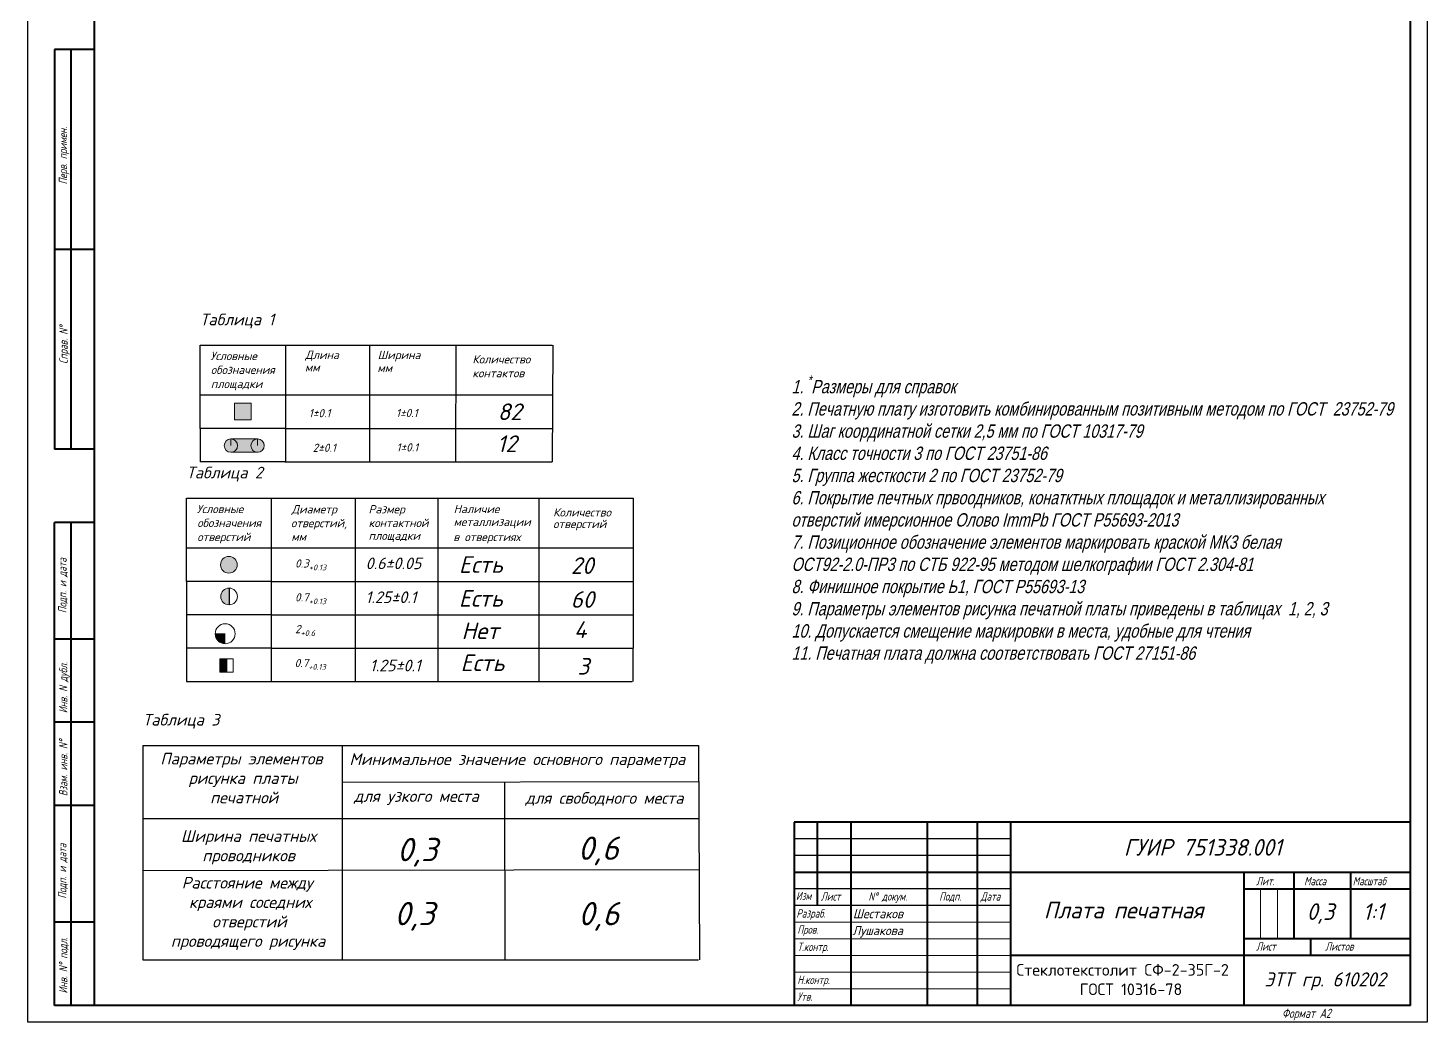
# Model space of a CAD drawing. Header units: millimetres. Extents: x 40 to 3761, y -469 to 920.
# Drawn here: x 1529.7 to 1949.7, y -400.8 to -102.3 of the extents above; entities that cross this region are included whole.
import ezdxf

# ---------------------------------------------------------------- set-up
doc = ezdxf.new("R2010")
doc.units = ezdxf.units.MM
for name, color, linetype in [('KONTUR', 7, 'Continuous'), ('MultiLayer', 9, 'Continuous'), ('PDF _Текст', 7, 'Continuous')]:
    doc.layers.add(name, color=color, linetype=linetype)
for name, color, linetype, lineweight in [('Основная', 7, 'Continuous', 40), ('текст', 7, 'Continuous', 30), ('Толстые', 7, 'Continuous', 30), ('тонкая', 7, 'Continuous', 20)]:
    doc.layers.add(name, color=color, linetype=linetype, lineweight=lineweight)
doc.styles.add('ESKD', font='standarteskd.shx', dxfattribs={"width": 0.8, "oblique": 15})
doc.styles.add('PDF ISOCPEUR Italic', font='isocpeui.ttf')
doc.styles.add('стиль1', font='romans.shx', dxfattribs={"width": 0.75, "oblique": 15, "height": 3.5})

msp = doc.modelspace()

# ---------------------------------------------------------------- hatches: boundary and pattern name
h = msp.add_hatch(color=256)
h.dxf.hatch_style = 1
h.paths.add_polyline_path([(1592.481, -263.505, 1), (1587.481, -263.505, 1)])
h.paths.add_polyline_path([(1590.043, -270.525, 0.4142136), (1587.543, -273.025, 0.4142136), (1590.043, -275.525)])
h = msp.add_hatch(color=256)
h.dxf.hatch_style = 1
h.paths.add_polyline_path([(1588.945, -284.061), (1585.845, -284.061, 0.4142136), (1588.945, -287.161)])
at = {"layer": 'PDF _Текст'}
h = msp.add_hatch(color=256, dxfattribs=at)
h.dxf.hatch_style = 1
h.paths.add_polyline_path([(1596.6, -227.733, -0.4142136), (1598.6, -225.733), (1597.6, -225.733), (1590.6, -225.733, -0.4142136), (1592.6, -227.733, -0.4063435), (1590.654, -229.733), (1598.546, -229.733, -0.4063435)])
h.paths.add_polyline_path([(1596.6, -227.733, 0.4063435), (1598.546, -229.733), (1598.654, -229.733, 0.4063435), (1600.6, -227.733, 1)])
h.paths.add_polyline_path([(1592.6, -227.733, 1), (1588.6, -227.733, 0.4063435), (1590.546, -229.733), (1590.654, -229.733, 0.4063435)])
h.paths.add_polyline_path([(1596.643, -214.957), (1592.643, -214.957), (1591.643, -214.957), (1591.643, -219.957), (1596.643, -219.957)])
h = msp.add_hatch(color=256, dxfattribs=at)
h.dxf.hatch_style = 1
h.paths.add_polyline_path([(1589.35, -295.706), (1589.35, -291.706), (1587.288, -291.706), (1587.288, -295.706)])

# ---------------------------------------------------------------- linework, layer by layer
for p, q in [((1590.043, -270.525), (1590.043, -275.525)), ((1577.267, -288.522), (1577.267, -298.522)), ((1602.696, -288.522), (1602.696, -298.522)), ((1627.898, -288.522), (1627.898, -298.522)), ((1652.678, -288.522), (1652.678, -298.522)), ((1683.008, -288.522), (1683.008, -298.522)), ((1711.318, -298.522), (1711.318, -288.522)), ((1577.267, -298.522), (1711.1, -298.522)), ((1824.681, -345.812), (1759.681, -345.812)), ((1824.681, -350.812), (1759.681, -350.812)), ((1824.681, -360.812), (1759.681, -360.812)), ((1824.681, -365.812), (1759.681, -365.812)), ((1894.681, -395.812), (1894.681, -395.812))]:
    msp.add_line(p, q)
at = {"layer": 'KONTUR'}
for p, q in [((1529.681, -400.812), (1529.681, 196.188)), ((1949.681, 196.188), (1949.681, -400.812)), ((1949.681, -400.812), (1529.681, -400.812))]:
    msp.add_line(p, q, dxfattribs=at)
at = {"layer": 'PDF _Текст'}
msp.add_line((1589.35, -295.706), (1589.35, -291.706), dxfattribs=at)
at = {"layer": 'Основная'}
for p, q in [((1549.681, -355.812), (1549.681, 191.188)), ((1944.681, -395.812), (1944.681, 191.188)), ((1537.681, -108.812), (1537.681, -228.812)), ((1549.681, -108.812), (1537.681, -108.812)), ((1542.681, -228.812), (1542.681, -108.812)), ((1549.681, -168.812), (1537.681, -168.812)), ((1549.681, -228.812), (1537.681, -228.812)), ((1537.681, -395.812), (1537.681, -250.812)), ((1549.681, -250.812), (1537.681, -250.812)), ((1542.681, -395.812), (1542.681, -250.812)), ((1549.681, -285.812), (1537.681, -285.812)), ((1549.681, -310.812), (1537.681, -310.812)), ((1549.681, -335.812), (1537.681, -335.812)), ((1759.681, -340.812), (1759.681, -395.812)), ((1944.681, -340.812), (1759.681, -340.812)), ((1766.681, -365.812), (1766.681, -340.812)), ((1776.681, -340.812), (1776.681, -395.812)), ((1799.681, -395.812), (1799.681, -340.812)), ((1814.681, -340.812), (1814.681, -395.812)), ((1824.681, -340.812), (1824.681, -395.812)), ((1549.681, -395.812), (1549.681, -355.812)), ((1759.681, -355.812), (1944.681, -355.812)), ((1894.681, -355.812), (1894.681, -395.812)), ((1909.681, -355.812), (1909.681, -375.812)), ((1926.681, -355.812), (1926.681, -375.812)), ((1894.681, -360.812), (1944.681, -360.812)), ((1549.681, -370.812), (1537.681, -370.812)), ((1944.681, -375.812), (1894.681, -375.812)), ((1914.681, -375.812), (1914.681, -380.812)), ((1944.681, -380.812), (1824.681, -380.812)), ((1944.681, -395.812), (1537.681, -395.812))]:
    msp.add_line(p, q, dxfattribs=at)
at = {"layer": 'Толстые', "color": 0}
for p, q in [((1581.35, -222.54), (1581.35, -197.549)), ((1581.35, -197.549), (1687.091, -197.549)), ((1606.991, -197.549), (1606.991, -232.549)), ((1632.185, -197.549), (1632.185, -232.549)), ((1658.175, -197.529), (1657.984, -232.549)), ((1687.282, -197.529), (1687.091, -232.549)), ((1687.091, -212.541), (1581.35, -212.541)), ((1581.35, -222.54), (1581.35, -232.549)), ((1606.991, -222.54), (1581.35, -222.54)), ((1606.779, -222.54), (1687.091, -222.54)), ((1606.779, -232.549), (1581.35, -232.549)), ((1606.779, -232.549), (1687.091, -232.549)), ((1577.267, -268.575), (1577.267, -243.513)), ((1577.267, -243.513), (1711.318, -243.513)), ((1602.696, -243.513), (1602.696, -278.513)), ((1627.898, -243.513), (1627.898, -278.513)), ((1652.678, -243.513), (1652.678, -278.513)), ((1683.008, -243.513), (1683.008, -278.513)), ((1711.318, -243.513), (1711.318, -268.919)), ((1602.696, -253.522), (1602.696, -288.522)), ((1627.898, -253.522), (1627.898, -288.522)), ((1652.678, -253.522), (1652.678, -288.522)), ((1683.008, -253.522), (1683.008, -288.522)), ((1711.318, -258.505), (1577.267, -258.505)), ((1602.696, -263.531), (1602.696, -288.522)), ((1627.898, -263.531), (1627.898, -288.522)), ((1652.678, -263.531), (1652.678, -288.522)), ((1683.008, -263.531), (1683.008, -288.522)), ((1577.267, -268.505), (1577.267, -278.513)), ((1602.696, -268.505), (1577.267, -268.505)), ((1602.696, -268.505), (1711.318, -268.505)), ((1711.318, -268.505), (1711.318, -278.513)), ((1602.696, -278.513), (1577.267, -278.513)), ((1577.267, -278.513), (1577.267, -288.522)), ((1602.696, -278.513), (1711.318, -278.513)), ((1711.318, -278.513), (1711.318, -288.522)), ((1602.696, -288.522), (1577.267, -288.522)), ((1602.696, -288.522), (1711.318, -288.522)), ((1564.129, -317.738), (1730.942, -317.738)), ((1564.129, -317.738), (1564.129, -382.151)), ((1624.03, -317.738), (1624.03, -382.151)), ((1730.942, -317.738), (1731.277, -382.151)), ((1624.03, -328.738), (1730.998, -328.573)), ((1672.718, -328.663), (1672.801, -382.151)), ((1564.129, -339.738), (1731.056, -339.738)), ((1564.129, -355.276), (1731.136, -354.965)), ((1564.129, -382.151), (1730.942, -382.151))]:
    msp.add_line(p, q, dxfattribs=at)
at = {"layer": 'тонкая'}
for p, q in [((1591.643, -214.957), (1592.643, -214.957)), ((1591.643, -219.957), (1591.643, -214.957)), ((1592.643, -214.957), (1596.643, -214.957)), ((1596.643, -214.957), (1596.643, -219.957)), ((1596.643, -219.957), (1591.643, -219.957)), ((1590.6, -227.733), (1590.6, -225.733)), ((1590.6, -225.733), (1597.6, -225.733)), ((1597.6, -225.733), (1598.6, -225.733)), ((1598.6, -225.733), (1598.6, -227.733)), ((1590.546, -229.733), (1598.546, -229.733)), ((1598.546, -229.733), (1598.754, -229.733)), ((1591.288, -291.706), (1587.288, -291.706)), ((1587.288, -291.706), (1587.288, -295.706)), ((1591.288, -295.706), (1591.288, -291.706)), ((1587.288, -295.706), (1591.288, -295.706)), ((1899.669, -361.02), (1899.669, -375.812)), ((1904.747, -361.02), (1904.747, -375.812)), ((1759.681, -370.812), (1824.681, -370.812)), ((1824.681, -375.812), (1759.681, -375.812)), ((1824.681, -380.812), (1759.681, -380.812))]:
    msp.add_line(p, q, dxfattribs=at)
for points in [[(1759.681, -385.812), (1824.681, -385.812)], [(1759.681, -390.812), (1824.681, -390.812)]]:
    msp.add_lwpolyline(points, dxfattribs=at)
for centre, radius in [((1590.6, -227.733), 2), ((1598.6, -227.733), 2), ((1589.981, -263.505), 2.5), ((1590.043, -273.025), 2.5), ((1588.882, -284.212), 3)]:
    msp.add_circle(centre, radius, dxfattribs=at)

# ---------------------------------------------------------------- texts
at = {"attachment_point": 1}
for s, width, heights, insert, char_height in [('{\\fGOST type B|b0|i1|c204|p2;ГУИР 751338.001}', 68.69002, [0], (1858.68, -345.856), 5), ('{\\fGOST type B|b0|i1|c204|p2;Плата печатная}', 68.69002, [0], (1834.648, -364.691), 5), ('{\\fGOST type B|b0|i1|c204|p2;0,3}', 14.92518, [0], (1913.583, -365.163), 5), ('{\\fGOST type B|b0|i1|c0|p2;1:1}', 14.92518, [0], (1930.417, -365.144), 5), ('{\\fGOST type B|b0|i1|c204|p2;Шестаков}', 68.69002, [0], (1777.337, -366.897), 2.75365), ('{\\fGOST type B|b0|i1|c204|p2;Лушакова}', 68.69002, [0], (1777.162, -371.967), 2.75365), ('{\\fGOST type B|b0|i1|c204|p2;ЭТТ гр. 610202}', 52.85516, [6.5], (1900.849, -385.896), 4.23984)]:
    msp.add_mtext_dynamic_manual_height_columns(s, width=width, gutter_width=50, heights=heights, dxfattribs=dict(at, insert=insert, char_height=char_height))
at = {"color": 0, "lineweight": 20, "insert": (1821.457, -383.395), "char_height": 3.5, "width": 76.0381, "attachment_point": 1}
msp.add_mtext('\\pi4.94405;{\\fISOCPEUR|b0|i0|c204|p34;Стеклотекстолит СФ-2-35Г-2\\P\\pi21.74405; ГОСТ 10316-78}', dxfattribs=at)
at = {"layer": 'MultiLayer', "color": 0, "lineweight": -2, "insert": (1758.894, -206.658), "char_height": 4, "attachment_point": 1, "style": 'ESKD'}
msp.add_mtext_dynamic_manual_height_columns('\\A1;1. {\\H0.7x;\\S*^ ;}Размеры для справок\\P2. Печатную плату изготовить комбинированным позитивным методом по ГОСТ  23752-79\\P3. Шаг координатной сетки 2,5 мм по ГОСТ 10317-79\\P4. Класс точности 3 по ГОСТ 23751-86\\P5. Группа жесткости 2 по ГОСТ 23752-79{\\A0; \\P6. Покрытие печтных првоодников, конатктных площадок и металлизированных отверстий имерсионное Олово ImmPb ГОСТ Р55693-2013\\P7. Позиционное обозначение элементов маркировать краской МК3 белая ОСТ92-2.0-ПР3 по СТБ 922-95 методом шелкографии ГОСТ 2.304-81\\P8. Финишное покрытие Ь1, ГОСТ Р55693-13\\P9. Параметры элементов рисунка печатной платы приведены в таблицах  1, 2, 3\\P10. Допускается смещение маркировки в места, удобные для чтения\\P11. Печатная плата должна соответствовать ГОСТ 27151-86}', width=173, gutter_width=50, heights=[0], dxfattribs=at)
at = {"layer": 'PDF _Текст', "color": 0, "attachment_point": 7, "style": 'PDF ISOCPEUR Italic'}
for s, insert, char_height in [('Таблица 1', (1581.35, -192.549), 3.5001), ('Условные', (1584.442, -202.043), 2.5001), ('Длина', (1612.917, -202.238), 2.5001), ('Ширина', (1634.662, -202.437), 2.5001), ('Количество', (1663.104, -203.054), 2.5001), ('обозначения', (1584.578, -206.206), 2.50005), ('мм', (1612.826, -205.478), 2.5001), ('мм', (1634.571, -205.677), 2.5001), ('контактов', (1663.104, -207.217), 2.5001), ('площадки', (1584.578, -211.119), 2.5001), ('\\A1;1%%P0.1', (1613.958, -219.207), 2.45005), ('\\A1;1%%P0.1', (1640.151, -219.163), 2.45005), ('82', (1670.695, -220.064), 5.0001), ('12', (1670.496, -229.656), 5.0001), ('\\A1;2%%P0.1', (1615.154, -229.603), 2.45005), ('\\A1;1%%P0.1', (1640.316, -229.476), 2.45005), ('Таблица 2', (1577.267, -238.513), 3.5001), ('Условные', (1580.359, -248.008), 2.5001), ('Диаметр', (1608.834, -248.758), 2.5001), ('Размер', (1631.925, -248.758), 2.5001), ('Наличие', (1657.474, -248.008), 2.5001), ('Количество', (1687.337, -249.018), 2.5001), ('обозначения', (1580.495, -252.171), 2.50005), ('отверстий,', (1608.638, -252.921), 2.5001), ('контактной', (1631.925, -252.171), 2.5001), ('металлизации', (1657.474, -252.546), 2.50005), ('отверстий', (1687.337, -253.181), 2.5001), ('отверстий', (1580.495, -257.083), 2.5001), ('мм', (1608.744, -256.333), 2.5001), ('площадки', (1631.925, -256.708), 2.5001), ('в отверстиях', (1657.369, -257.083), 2.50005), ('\\A1;0.3{\\H0.7x;\\S^ +0.13;}', (1609.875, -265.171), 2.45005), ('0.6±0.05', (1631.05, -264.825), 3.5001), ('Есть', (1659.043, -265.926), 5.0001), ('20', (1692.631, -266.257), 5.0001), ('\\A1;0.7{\\H0.7x;\\S^ +0.13;}', (1609.848, -275.345), 2.45005), ('1.25±0.1', (1631.023, -274.998), 3.5001), ('Есть', (1659.016, -276.099), 5.0001), ('Нет', (1659.829, -285.826), 5.0001), ('4', (1693.593, -285.491), 5), ('\\A1;0.7{\\H0.7x;\\S^ +0.13;}', (1609.734, -295.048), 2.45005), ('1.25±0.1', (1632.294, -295.506), 3.5001), ('Есть', (1659.523, -295.44), 5.0001), ('3', (1694.651, -296.488), 5), ('Таблица 3', (1564.181, -312.738), 3.5001), ('Минимальное значение основного параметра', (1626.188, -324.59), 3.50007), ('для узкого места', (1627.534, -335.673), 3.50007), ('для свободного места', (1679.008, -335.846), 3.50007)]:
    msp.add_mtext(s, dxfattribs=dict(at, insert=insert, char_height=char_height))
for s, insert, char_height, width in [('60', (1692.604, -276.431), 5.0001, 10.16486), ('\\A1;2{\\H0.7x;\\S^ +0.6;}', (1609.848, -284.881), 2.45005, 6.59082), ('\\pi1.75463;Параметры элементов \\P\\pi10.23301;рисунка платы \\P\\pi16.71344;печатной', (1567.654, -335.14), 3.50007, 54.6394), ('\\pi6.33309;Ширина печатных \\P\\pi12.75253;проводников', (1569.268, -353.498), 3.50007, 53.08399), ('0,3', (1640.502, -354.152), 7, 22.2309), ('0,6', (1694.782, -353.743), 7, 22.2309), ('\\pi5.60921;Расстояние между \\P\\pi7.78084;краями соседних \\P\\pi14.74916;отверстий \\P\\pi2.32922;проводящего рисунка', (1570.235, -379.186), 3.50007, 53.08399), ('0,3', (1639.693, -373.378), 7, 22.2309), ('0,6', (1694.916, -373.404), 7, 22.2309)]:
    msp.add_mtext(s, dxfattribs=dict(at, insert=insert, char_height=char_height, width=width))
at = {"layer": 'текст', "style": 'стиль1', "oblique": 15, "width": 0.75}
for s, p in [('Перв. примен.', (1541.434, -149.299)), ('Справ. N%%d', (1541.589, -203.184)), ('Подп. и дата', (1541.255, -278.041)), ('Инв. N дубл.', (1541.5, -308.066)), ('Взам. инв. N%%d', (1541.5, -332.993)), ('Подп. и дата', (1541.205, -363.778)), ('Инв. N%%d подл.', (1541.5, -392.244))]:
    msp.add_text(s, height=2.5, rotation=90, dxfattribs=at).set_placement(p)
for s, height, p in [('Лит.', 2.5, (1898.399, -359.746)), ('Масса', 2.5, (1912.774, -359.746)), ('Масштаб', 2.5, (1927.366, -359.746)), ('Изм', 2.5, (1760.226, -364.199)), ('Лист', 2.5, (1767.702, -364.35)), ('N%%d докум. ', 2.5, (1781.986, -364.35)), ('Подп.', 2.5, (1803.238, -364.35)), ('Дата', 2.5, (1815.689, -364.35)), ('Разраб.', 2.5, (1760.342, -369.45)), ('Пров.', 2.5, (1760.643, -374.282)), ('Т.контр.', 2.5, (1760.643, -379.477)), ('Лист', 2.5, (1898.399, -379.36)), ('Листов', 2.5, (1919.124, -379.36)), ('Н.контр.', 2.5, (1760.643, -389.4)), ('Утв.', 2.5, (1760.643, -394.419)), ('Формат А2', 2.75, (1906.145, -399.562))]:
    msp.add_text(s, height=height, dxfattribs=at).set_placement(p)

doc.saveas('drawing.dxf')
